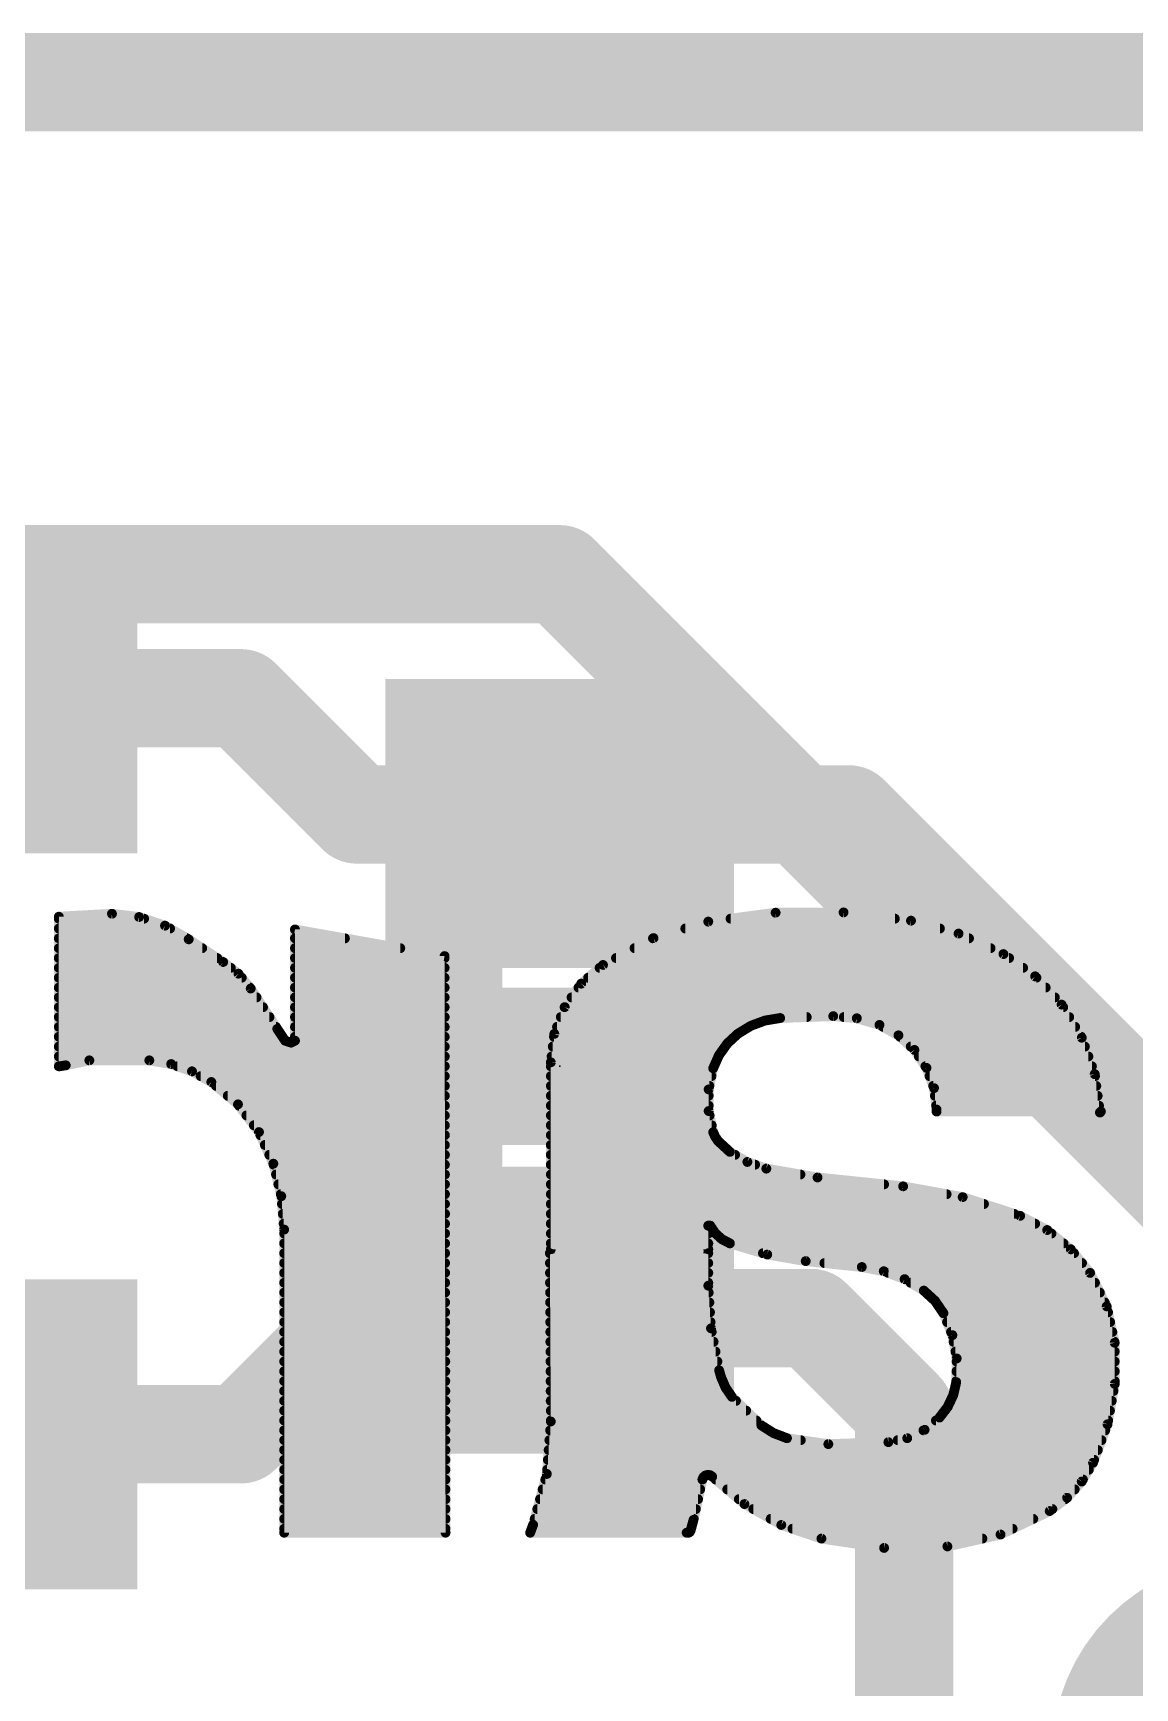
# Model space of a CAD drawing. Extents: x -10.2 to 20.4, y -5.1 to 20.4.
# Drawn here: x 10.071 to 12.915, y 16.175 to 20.447 of the extents above; entities that cross this region are included whole.
import ezdxf

# ---------------------------------------------------------------- set-up
doc = ezdxf.new("R2010")
doc.units = 0
for name, color, linetype in [('1', 12, 'CONTINUOUS'), ('16', 132, 'CONTINUOUS'), ('18', 110, 'CONTINUOUS'), ('20', 53, 'CONTINUOUS'), ('21', 41, 'CONTINUOUS'), ('22', 40, 'CONTINUOUS'), ('23', 53, 'CONTINUOUS'), ('51', 53, 'CONTINUOUS')]:
    doc.layers.add(name, color=color, linetype=linetype)

# ---------------------------------------------------------------- blocks, each defined once
blk = doc.blocks.new('RECT')
blk.add_solid([(-0.5, -0.5), (0.5, -0.5), (-0.5, 0.5), (0.5, 0.5)])
blk = doc.blocks.new('ROUNDV')
at = {"const_width": 0.5}
blk.add_lwpolyline([(0, -0.25, 1), (0, 0.25, 1), (0, -0.25)], format="xyb", dxfattribs=at)

msp = doc.modelspace()

# ---------------------------------------------------------------- linework, layer by layer
at = {"layer": '1', "const_width": 0.254}
for points in [[(0, 20.32), (20.32, 20.32)], [(10.607, 18.73), (9.89, 18.73)], [(10.907, 18.43), (10.607, 18.73)], [(11.43, 18.43), (10.907, 18.43)], [(12.177, 18.43), (11.43, 18.43)], [(13.208, 17.399), (12.177, 18.43)], [(10.607, 16.83), (10.907, 17.13)], [(10.907, 17.13), (11.43, 17.13)], [(11.43, 17.13), (12.08, 17.13)], [(12.08, 17.13), (12.319, 16.891)], [(12.319, 16.891), (12.319, 13.462)], [(9.89, 16.83), (10.607, 16.83)]]:
    msp.add_lwpolyline(points, dxfattribs=at)
at = {"layer": '1', "const_width": 0.127}
for points in [[(10.6519, 18.7749, 1), (10.5621, 18.6851)], [(10.607, 18.6665, 1), (10.607, 18.7935)], [(10.907, 18.4935, 1), (10.907, 18.3665)], [(11.43, 18.4935, 1), (11.43, 18.3665)], [(11.43, 18.3665, 1), (11.43, 18.4935)], [(12.2219, 18.4749, 1), (12.1321, 18.3851)], [(12.177, 18.3665, 1), (12.177, 18.4935)], [(10.8621, 18.3851, 1), (10.9519, 18.4749)], [(10.907, 17.1935, 1), (10.907, 17.0665)], [(10.9519, 17.0851, 1), (10.8621, 17.1749)], [(11.43, 17.1935, 1), (11.43, 17.0665)], [(11.43, 17.0665, 1), (11.43, 17.1935)], [(12.1249, 17.1749, 1), (12.0351, 17.0851)], [(12.08, 17.0665, 1), (12.08, 17.1935)], [(12.3825, 16.891, 1), (12.2555, 16.891)], [(12.2741, 16.8461, 1), (12.3639, 16.9359)], [(10.5621, 16.8749, 1), (10.6519, 16.7851)], [(10.607, 16.7665, 1), (10.607, 16.8935)]]:
    msp.add_lwpolyline(points, format="xyb", dxfattribs=at)
at = {"layer": '16', "const_width": 0.254}
for points in [[(0, 20.32), (20.32, 20.32)], [(11.43, 19.05), (5.08, 19.05)], [(14.097, 16.383), (11.43, 19.05)]]:
    msp.add_lwpolyline(points, dxfattribs=at)
at = {"layer": '16', "const_width": 0.127}
for points in [[(11.4749, 19.0949, 1), (11.3851, 19.0051)], [(11.43, 18.9865, 1), (11.43, 19.1135)]]:
    msp.add_lwpolyline(points, format="xyb", dxfattribs=at)
at = {"layer": '20', "const_width": 0.254}
msp.add_lwpolyline([(0, 20.32), (20.32, 20.32)], dxfattribs=at)
at = {"layer": '22', "const_width": 0.0254}
for points in [[(10.2743, 18.1737), (10.1371, 18.1661)], [(10.1371, 18.1661), (10.1371, 17.78)], [(10.1371, 18.161), (10.3572, 18.161)], [(10.3444, 18.1653), (10.2743, 18.1737)], [(10.4113, 18.143), (10.3444, 18.1653)], [(10.4724, 18.1077), (10.4113, 18.143)], [(11.6721, 18.1109), (11.8135, 18.1534)], [(11.8135, 18.1534), (11.9874, 18.1764)], [(11.871, 18.161), (12.2952, 18.161)], [(11.9874, 18.1764), (12.1627, 18.1772)], [(12.1627, 18.1772), (12.3368, 18.1559)], [(12.3368, 18.1559), (12.4597, 18.1225)], [(10.1371, 18.1356), (10.4241, 18.1356)], [(10.1371, 18.1102), (10.4681, 18.1102)], [(10.5613, 18.0492), (10.4724, 18.1077)], [(11.1328, 18.0645), (10.7467, 18.1331)], [(10.7467, 18.1331), (10.7467, 17.846)], [(10.7467, 18.1102), (10.8756, 18.1102)], [(11.5418, 18.0416), (11.6721, 18.1109)], [(11.6708, 18.1102), (12.4866, 18.1102)], [(11.7543, 18.1356), (12.4114, 18.1356)], [(12.4597, 18.1225), (12.5755, 18.0696)], [(10.1371, 18.0848), (10.5072, 18.0848)], [(10.1371, 18.0594), (10.5458, 18.0594)], [(10.7467, 18.0848), (11.0185, 18.0848)], [(10.7467, 18.0594), (11.1328, 18.0594)], [(11.1354, 16.576), (11.1328, 18.0645)], [(11.5753, 18.0594), (12.59, 18.0594)], [(11.623, 18.0848), (12.5422, 18.0848)], [(12.5755, 18.0696), (12.6573, 18.0121)], [(10.1371, 18.034), (10.5812, 18.034)], [(10.6008, 18.019), (10.5613, 18.0492)], [(10.6324, 17.9807), (10.6008, 18.019)], [(10.7467, 18.034), (11.1329, 18.034)], [(11.4856, 17.9933), (11.5418, 18.0416)], [(11.533, 18.034), (12.6262, 18.034)], [(10.1371, 18.0086), (10.6093, 18.0086)], [(10.1371, 17.9832), (10.6303, 17.9832)], [(10.701, 17.8765), (10.6324, 17.9807)], [(10.7467, 18.0086), (11.1329, 18.0086)], [(10.7467, 17.9832), (11.1329, 17.9832)], [(11.4429, 17.9328), (11.4856, 17.9933)], [(11.4785, 17.9832), (12.6844, 17.9832)], [(11.5034, 18.0086), (12.6606, 18.0086)], [(12.6573, 18.0121), (12.7256, 17.9392)], [(10.1371, 17.9578), (10.6475, 17.9578)], [(10.1371, 17.9324), (10.6642, 17.9324)], [(10.7467, 17.9578), (11.133, 17.9578)], [(10.7467, 17.9324), (11.133, 17.9324)], [(11.4162, 17.8637), (11.4429, 17.9328)], [(11.4427, 17.9324), (12.7297, 17.9324)], [(11.4606, 17.9578), (12.7081, 17.9578)], [(12.7256, 17.9392), (12.7776, 17.8538)], [(10.1371, 17.907), (10.6809, 17.907)], [(10.7467, 17.907), (11.1331, 17.907)], [(11.4329, 17.907), (12.0676, 17.907)], [(11.9602, 17.8981), (11.9233, 17.8844)], [(11.999, 17.9045), (11.9602, 17.8981)], [(12.1361, 17.9095), (11.999, 17.9045)], [(12.1969, 17.904), (12.1361, 17.9095)], [(12.1635, 17.907), (12.7452, 17.907)], [(12.2555, 17.8867), (12.1969, 17.904)], [(12.3044, 17.8598), (12.2555, 17.8867)], [(10.1371, 17.8816), (10.6976, 17.8816)], [(10.1371, 17.8562), (10.7145, 17.8562)], [(10.7213, 17.846), (10.701, 17.8765)], [(10.7366, 17.841), (10.7213, 17.846)], [(10.7467, 17.846), (10.7366, 17.841)], [(10.7467, 17.8816), (11.1331, 17.8816)], [(10.7467, 17.8562), (11.1332, 17.8562)], [(11.4071, 17.7902), (11.4162, 17.8637)], [(11.4153, 17.8562), (11.8815, 17.8562)], [(11.4231, 17.8816), (11.9188, 17.8816)], [(11.8897, 17.8638), (11.8626, 17.8387)], [(11.9233, 17.8844), (11.8897, 17.8638)], [(12.2648, 17.8816), (12.7606, 17.8816)], [(12.3456, 17.8222), (12.3044, 17.8598)], [(12.3084, 17.8562), (12.7761, 17.8562)], [(12.7776, 17.8538), (12.811, 17.7596)], [(10.1371, 17.8308), (11.1332, 17.8308)], [(10.1371, 17.8054), (11.1333, 17.8054)], [(11.409, 17.8054), (11.8397, 17.8054)], [(11.4121, 17.8308), (11.857, 17.8308)], [(11.8412, 17.8087), (11.8262, 17.7749)], [(11.8626, 17.8387), (11.8412, 17.8087)], [(12.3362, 17.8308), (12.7857, 17.8308)], [(12.3768, 17.7759), (12.3456, 17.8222)], [(12.3569, 17.8054), (12.7947, 17.8054)], [(10.1371, 17.78), (10.1397, 17.78)], [(10.1371, 17.78), (10.1397, 17.78)], [(10.1397, 17.78), (10.1549, 17.7825)], [(10.1549, 17.7825), (10.2159, 17.7952)], [(10.2159, 17.7952), (10.3708, 17.7952)], [(10.3708, 17.7952), (10.427, 17.7857)], [(10.427, 17.7857), (10.4809, 17.7669)], [(10.4433, 17.78), (11.1333, 17.78)], [(10.4809, 17.7669), (10.5308, 17.7394)], [(11.4071, 17.3076), (11.4071, 17.7902)], [(11.4071, 17.78), (11.8285, 17.78)], [(11.8262, 17.7749), (11.8145, 17.7203)], [(12.374, 17.78), (12.8038, 17.78)], [(12.3962, 17.7236), (12.3768, 17.7759)], [(12.811, 17.7596), (12.8245, 17.6606)], [(10.5032, 17.7546), (11.1333, 17.7546)], [(10.5308, 17.7394), (10.5995, 17.6817)], [(10.5429, 17.7292), (11.1334, 17.7292)], [(11.4071, 17.7546), (11.8219, 17.7546)], [(11.4071, 17.7292), (11.8164, 17.7292)], [(11.8145, 17.7203), (11.8145, 17.6644)], [(12.3847, 17.7546), (12.8117, 17.7546)], [(12.3941, 17.7292), (12.8151, 17.7292)], [(12.4028, 17.6682), (12.3962, 17.7236)], [(10.5732, 17.7038), (11.1334, 17.7038)], [(10.5995, 17.6817), (10.6538, 17.6102)], [(10.602, 17.6784), (11.1335, 17.6784)], [(11.4071, 17.7038), (11.8145, 17.7038)], [(11.4071, 17.6784), (11.8145, 17.6784)], [(12.3986, 17.7038), (12.8186, 17.7038)], [(12.4016, 17.6784), (12.8221, 17.6784)], [(10.6213, 17.653), (11.1335, 17.653)], [(11.4071, 17.653), (11.817, 17.653)], [(11.8145, 17.6644), (11.8262, 17.6098)], [(12.4028, 17.6632), (12.4028, 17.6682)], [(12.827, 17.6632), (12.4028, 17.6632)], [(12.8245, 17.6606), (12.827, 17.6632)], [(10.6405, 17.6276), (11.1336, 17.6276)], [(10.6538, 17.6102), (10.6909, 17.5285)], [(10.6574, 17.6022), (11.1336, 17.6022)], [(11.4071, 17.6276), (11.8224, 17.6276)], [(11.4071, 17.6022), (11.8295, 17.6022)], [(11.8262, 17.6098), (11.8315, 17.5978)], [(11.8315, 17.5978), (11.8389, 17.587)], [(11.8389, 17.587), (11.8694, 17.559)], [(10.6689, 17.5768), (11.1337, 17.5768)], [(10.6805, 17.5514), (11.1337, 17.5514)], [(11.4071, 17.5768), (11.85, 17.5768)], [(11.4071, 17.5514), (11.8826, 17.5514)], [(11.8694, 17.559), (11.9144, 17.533)], [(10.6909, 17.5285), (10.7114, 17.4445)], [(10.6915, 17.526), (11.1337, 17.526)], [(11.4071, 17.526), (11.9344, 17.526)], [(11.9144, 17.533), (11.9634, 17.5158)], [(11.9634, 17.5158), (12.0955, 17.493)], [(10.6977, 17.5006), (11.1338, 17.5006)], [(10.7039, 17.4752), (11.1338, 17.4752)], [(11.4071, 17.5006), (12.0515, 17.5006)], [(11.4071, 17.4752), (12.2673, 17.4752)], [(12.0955, 17.493), (12.3165, 17.4701)], [(12.3165, 17.4701), (12.4702, 17.4423)], [(10.7101, 17.4498), (11.1339, 17.4498)], [(10.7114, 17.4445), (10.7188, 17.3584)], [(10.7131, 17.4244), (11.1339, 17.4244)], [(11.4071, 17.4498), (12.4287, 17.4498)], [(11.4071, 17.4244), (12.5251, 17.4244)], [(12.4702, 17.4423), (12.6187, 17.3939)], [(10.7153, 17.399), (11.134, 17.399)], [(10.7175, 17.3736), (11.134, 17.3736)], [(11.4071, 17.399), (12.6031, 17.399)], [(11.4071, 17.3736), (12.6573, 17.3736)], [(12.6187, 17.3939), (12.6884, 17.3573)], [(10.7188, 17.3584), (10.7188, 16.576)], [(10.7188, 17.3482), (11.1341, 17.3482)], [(11.4071, 17.3482), (11.8135, 17.3482)], [(11.8186, 17.3685), (11.8135, 17.3685)], [(11.8135, 17.3685), (11.8135, 17.3076)], [(11.8314, 17.3491), (11.8186, 17.3685)], [(11.8487, 17.3335), (11.8314, 17.3491)], [(11.8324, 17.3482), (12.6995, 17.3482)], [(11.8694, 17.3228), (11.8487, 17.3335)], [(12.6884, 17.3573), (12.7493, 17.3075)], [(10.7188, 17.3228), (11.1341, 17.3228)], [(10.7188, 17.2974), (11.1341, 17.2974)], [(11.4071, 16.8631), (11.4046, 17.2974)], [(11.4046, 17.2974), (11.8135, 17.2974)], [(11.4071, 17.3228), (11.8135, 17.3228)], [(11.8135, 17.3076), (11.4071, 17.3076)], [(11.8135, 17.2974), (11.8135, 17.2136)], [(11.9658, 17.294), (11.8694, 17.3228)], [(11.8694, 17.3228), (12.7306, 17.3228)], [(11.9546, 17.2974), (12.7576, 17.2974)], [(12.065, 17.2771), (11.9658, 17.294)], [(12.7493, 17.3075), (12.7991, 17.2466)], [(10.7188, 17.272), (11.1342, 17.272)], [(10.7188, 17.2466), (11.1342, 17.2466)], [(11.4047, 17.272), (11.8135, 17.272)], [(11.4049, 17.2466), (11.8135, 17.2466)], [(12.2098, 17.2618), (12.065, 17.2771)], [(12.1133, 17.272), (12.7783, 17.272)], [(12.2664, 17.251), (12.2098, 17.2618)], [(12.3203, 17.2305), (12.2664, 17.251)], [(12.2779, 17.2466), (12.7991, 17.2466)], [(12.7991, 17.2466), (12.842, 17.1604)], [(10.7188, 17.2212), (11.1343, 17.2212)], [(11.405, 17.2212), (11.8135, 17.2212)], [(11.8135, 17.2136), (11.8205, 17.1035)], [(12.3698, 17.2009), (12.3203, 17.2305)], [(12.3358, 17.2212), (12.8117, 17.2212)], [(10.7188, 17.1958), (11.1343, 17.1958)], [(10.7188, 17.1704), (11.1344, 17.1704)], [(11.4052, 17.1958), (11.8146, 17.1958)], [(11.4053, 17.1704), (11.8163, 17.1704)], [(12.3986, 17.1746), (12.3698, 17.2009)], [(12.3754, 17.1958), (12.8244, 17.1958)], [(12.4206, 17.1425), (12.3986, 17.1746)], [(12.4015, 17.1704), (12.837, 17.1704)], [(12.842, 17.1604), (12.8626, 17.0663)], [(10.7188, 17.145), (11.1344, 17.145)], [(10.7188, 17.1196), (11.1345, 17.1196)], [(11.4055, 17.145), (11.8179, 17.145)], [(11.4056, 17.1196), (11.8195, 17.1196)], [(12.4189, 17.145), (12.8454, 17.145)], [(12.4436, 17.0859), (12.4206, 17.1425)], [(12.4299, 17.1196), (12.8509, 17.1196)], [(10.7188, 17.0942), (11.1345, 17.0942)], [(11.4058, 17.0942), (11.8223, 17.0942)], [(11.8205, 17.1035), (11.8415, 16.9951)], [(12.4402, 17.0942), (12.8565, 17.0942)], [(12.4547, 17.0258), (12.4436, 17.0859)], [(10.7188, 17.0688), (11.1345, 17.0688)], [(10.7188, 17.0434), (11.1346, 17.0434)], [(11.4059, 17.0688), (11.8272, 17.0688)], [(11.4061, 17.0434), (11.8322, 17.0434)], [(12.4468, 17.0688), (12.862, 17.0688)], [(12.4515, 17.0434), (12.8627, 17.0434)], [(12.8626, 17.0663), (12.8628, 16.9602)], [(10.7188, 17.018), (11.1346, 17.018)], [(10.7188, 16.9926), (11.1347, 16.9926)], [(11.4062, 17.018), (11.8371, 17.018)], [(11.4064, 16.9926), (11.8422, 16.9926)], [(11.8415, 16.9951), (11.8466, 16.9774)], [(12.4536, 16.9647), (12.4547, 17.0258)], [(12.4541, 16.9926), (12.8628, 16.9926)], [(12.4546, 17.018), (12.8627, 17.018)], [(10.7188, 16.9672), (11.1347, 16.9672)], [(11.4065, 16.9672), (11.851, 16.9672)], [(11.8466, 16.9774), (11.8581, 16.9506)], [(11.8581, 16.9506), (11.8745, 16.9266)], [(12.4459, 16.9313), (12.4536, 16.9647)], [(12.4536, 16.9672), (12.8628, 16.9672)], [(12.8628, 16.9602), (12.844, 16.8557)], [(10.7188, 16.9418), (11.1348, 16.9418)], [(10.7188, 16.9164), (11.1348, 16.9164)], [(11.4067, 16.9418), (11.8641, 16.9418)], [(11.4068, 16.9164), (11.885, 16.9164)], [(11.8745, 16.9266), (11.9507, 16.8529)], [(12.4313, 16.9004), (12.4459, 16.9313)], [(12.4388, 16.9164), (12.855, 16.9164)], [(12.4483, 16.9418), (12.8595, 16.9418)], [(10.7188, 16.891), (11.1349, 16.891)], [(10.7188, 16.8656), (11.1349, 16.8656)], [(11.3968, 16.7276), (11.4071, 16.8631)], [(11.4069, 16.891), (11.9113, 16.891)], [(11.4071, 16.8656), (11.9376, 16.8656)], [(12.372, 16.8416), (12.4104, 16.8732)], [(12.4012, 16.8656), (12.8458, 16.8656)], [(12.4104, 16.8732), (12.4313, 16.9004)], [(12.4241, 16.891), (12.8504, 16.891)], [(10.7188, 16.8402), (11.1349, 16.8402)], [(11.4054, 16.8402), (11.9708, 16.8402)], [(11.9507, 16.8529), (11.982, 16.8331)], [(11.982, 16.8331), (12.0167, 16.8199)], [(12.0167, 16.8199), (12.1234, 16.8046)], [(12.2784, 16.8097), (12.3271, 16.82)], [(12.3271, 16.82), (12.372, 16.8416)], [(12.3691, 16.8402), (12.8382, 16.8402)], [(12.844, 16.8557), (12.8067, 16.7564)], [(10.7188, 16.8148), (11.135, 16.8148)], [(10.7188, 16.7894), (11.135, 16.7894)], [(11.4015, 16.7894), (12.8191, 16.7894)], [(11.4034, 16.8148), (12.0523, 16.8148)], [(12.1234, 16.8046), (12.2784, 16.8097)], [(12.3025, 16.8148), (12.8286, 16.8148)], [(10.7188, 16.764), (11.1351, 16.764)], [(10.7188, 16.7386), (11.1351, 16.7386)], [(11.3976, 16.7386), (12.7959, 16.7386)], [(11.3995, 16.764), (12.8096, 16.764)], [(12.8067, 16.7564), (12.7775, 16.7081)], [(10.7188, 16.7132), (11.1352, 16.7132)], [(11.3614, 16.5964), (11.3968, 16.7276)], [(11.3929, 16.7132), (11.7983, 16.7132)], [(11.7983, 16.7132), (11.7754, 16.6091)], [(11.8009, 16.7191), (11.7983, 16.7132)], [(11.8057, 16.7234), (11.8009, 16.7191)], [(11.8119, 16.7253), (11.8057, 16.7234)], [(11.8183, 16.7244), (11.8119, 16.7253)], [(11.8237, 16.7208), (11.8183, 16.7244)], [(11.907, 16.65), (11.8237, 16.7208)], [(11.8326, 16.7132), (12.7806, 16.7132)], [(12.7775, 16.7081), (12.7398, 16.6661)], [(10.7188, 16.6878), (11.1352, 16.6878)], [(10.7188, 16.6624), (11.1353, 16.6624)], [(11.3792, 16.6624), (11.7871, 16.6624)], [(11.386, 16.6878), (11.7927, 16.6878)], [(11.8625, 16.6878), (12.7593, 16.6878)], [(11.8924, 16.6624), (12.7349, 16.6624)], [(12.0021, 16.596), (11.907, 16.65)], [(12.7398, 16.6661), (12.6949, 16.6319)], [(10.7188, 16.637), (11.1353, 16.637)], [(10.7188, 16.6116), (11.1353, 16.6116)], [(11.3655, 16.6116), (11.7759, 16.6116)], [(11.3723, 16.637), (11.7815, 16.637)], [(11.7754, 16.6091), (11.7678, 16.5811)], [(11.9299, 16.637), (12.7016, 16.637)], [(11.9746, 16.6116), (12.6524, 16.6116)], [(12.6949, 16.6319), (12.568, 16.5713)], [(10.7188, 16.5862), (11.1354, 16.5862)], [(10.7188, 16.576), (11.1354, 16.576)], [(11.3538, 16.576), (11.3614, 16.5964)], [(11.7577, 16.576), (11.3538, 16.576)], [(11.3576, 16.5862), (11.7692, 16.5862)], [(11.7619, 16.5756), (11.7577, 16.576)], [(11.7656, 16.5775), (11.7619, 16.5756)], [(11.7678, 16.5811), (11.7656, 16.5775)], [(12.1056, 16.5608), (12.0021, 16.596)], [(12.0309, 16.5862), (12.5991, 16.5862)], [(12.568, 16.5713), (12.4308, 16.5405)], [(12.2673, 16.5367), (12.1056, 16.5608)], [(12.1056, 16.5608), (12.5211, 16.5608)], [(12.4308, 16.5405), (12.2673, 16.5367)]]:
    msp.add_lwpolyline(points, dxfattribs=at)
at = {"layer": '22', "const_width": 0.0127}
for points in [[(10.1367, 18.1724, 1), (10.1375, 18.1598)], [(10.1371, 18.1674, 1), (10.1371, 18.1547)], [(10.1434, 18.1661, 1), (10.1308, 18.1661)], [(10.2751, 18.18, 1), (10.2735, 18.1674)], [(10.2747, 18.1674, 1), (10.2739, 18.18)], [(10.3464, 18.1713, 1), (10.3423, 18.1593)], [(10.3436, 18.159, 1), (10.3451, 18.1716)], [(10.3572, 18.1547, 1), (10.3572, 18.1674)], [(10.4145, 18.1485, 1), (10.4081, 18.1375)], [(10.4093, 18.137, 1), (10.4133, 18.149)], [(11.8127, 18.1597, 1), (11.8143, 18.1471)], [(11.8153, 18.1473, 1), (11.8117, 18.1595)], [(11.871, 18.1674, 1), (11.871, 18.1547)], [(11.9873, 18.1827, 1), (11.9874, 18.17)], [(11.9882, 18.1701, 1), (11.9865, 18.1827)], [(12.1635, 18.1835, 1), (12.162, 18.1709)], [(12.1628, 18.1709, 1), (12.1627, 18.1836)], [(12.2952, 18.1547, 1), (12.2952, 18.1674)], [(12.3385, 18.162, 1), (12.3351, 18.1498)], [(12.336, 18.1496, 1), (12.3376, 18.1622)], [(10.1371, 18.142, 1), (10.1371, 18.1292)], [(10.1371, 18.1166, 1), (10.1371, 18.1039)], [(10.4241, 18.1292, 1), (10.4241, 18.142)], [(10.4759, 18.113, 1), (10.4689, 18.1024)], [(10.4681, 18.1039, 1), (10.4681, 18.1166)], [(10.4692, 18.1022, 1), (10.4756, 18.1132)], [(10.7478, 18.1394, 1), (10.7456, 18.1268)], [(10.7467, 18.1166, 1), (10.7467, 18.1039)], [(10.753, 18.1331, 1), (10.7404, 18.1331)], [(10.8756, 18.1039, 1), (10.8756, 18.1166)], [(11.6708, 18.1166, 1), (11.6708, 18.1039)], [(11.6703, 18.117, 1), (11.674, 18.1048)], [(11.6751, 18.1053, 1), (11.6691, 18.1165)], [(11.7543, 18.142, 1), (11.7543, 18.1292)], [(12.4114, 18.1292, 1), (12.4114, 18.142)], [(12.4623, 18.1283, 1), (12.457, 18.1167)], [(12.458, 18.1164, 1), (12.4613, 18.1286)], [(12.4866, 18.1039, 1), (12.4866, 18.1166)], [(10.1371, 18.0912, 1), (10.1371, 18.0785)], [(10.1371, 18.0658, 1), (10.1371, 18.053)], [(10.5072, 18.0785, 1), (10.5072, 18.0912)], [(10.5458, 18.053, 1), (10.5458, 18.0658)], [(10.7467, 18.0912, 1), (10.7467, 18.0785)], [(10.7467, 18.0658, 1), (10.7467, 18.053)], [(11.0185, 18.0785, 1), (11.0185, 18.0912)], [(11.1391, 18.0645, 1), (11.1265, 18.0645)], [(11.1317, 18.0582, 1), (11.1339, 18.0708)], [(11.1328, 18.053, 1), (11.1328, 18.0658)], [(11.5753, 18.0658, 1), (11.5753, 18.053)], [(11.623, 18.0912, 1), (11.623, 18.0785)], [(12.5422, 18.0785, 1), (12.5422, 18.0912)], [(12.5792, 18.0748, 1), (12.5718, 18.0644)], [(12.5729, 18.0638, 1), (12.5781, 18.0754)], [(12.59, 18.053, 1), (12.59, 18.0658)], [(10.1371, 18.0404, 1), (10.1371, 18.0277)], [(10.5652, 18.0542, 1), (10.5574, 18.0442)], [(10.5578, 18.0439, 1), (10.5648, 18.0545)], [(10.5812, 18.0277, 1), (10.5812, 18.0404)], [(10.6056, 18.023, 1), (10.5959, 18.015)], [(10.5969, 18.014, 1), (10.6046, 18.024)], [(10.7467, 18.0404, 1), (10.7467, 18.0277)], [(11.1329, 18.0277, 1), (11.1329, 18.0404)], [(11.533, 18.0404, 1), (11.533, 18.0277)], [(11.5388, 18.0472, 1), (11.5448, 18.036)], [(11.5459, 18.0368, 1), (11.5377, 18.0464)], [(12.6262, 18.0277, 1), (12.6262, 18.0404)], [(10.1371, 18.015, 1), (10.1371, 18.0023)], [(10.1371, 17.9896, 1), (10.1371, 17.9768)], [(10.6093, 18.0023, 1), (10.6093, 18.015)], [(10.6377, 17.9842, 1), (10.6271, 17.9772)], [(10.6275, 17.9767, 1), (10.6373, 17.9847)], [(10.6303, 17.9768, 1), (10.6303, 17.9896)], [(10.7467, 18.015, 1), (10.7467, 18.0023)], [(10.7467, 17.9896, 1), (10.7467, 17.9768)], [(11.1329, 18.0023, 1), (11.1329, 18.015)], [(11.1329, 17.9768, 1), (11.1329, 17.9896)], [(11.4785, 17.9896, 1), (11.4785, 17.9768)], [(11.4815, 17.9981, 1), (11.4898, 17.9885)], [(11.4908, 17.9896, 1), (11.4804, 17.997)], [(11.5034, 18.015, 1), (11.5034, 18.0023)], [(12.6619, 18.0165, 1), (12.6526, 18.0078)], [(12.6536, 18.0069, 1), (12.6609, 18.0173)], [(12.6606, 18.0023, 1), (12.6606, 18.015)], [(12.6844, 17.9768, 1), (12.6844, 17.9896)], [(10.1371, 17.9642, 1), (10.1371, 17.9515)], [(10.1371, 17.9388, 1), (10.1371, 17.9261)], [(10.6475, 17.9515, 1), (10.6475, 17.9642)], [(10.6642, 17.9261, 1), (10.6642, 17.9388)], [(10.7467, 17.9642, 1), (10.7467, 17.9515)], [(10.7467, 17.9388, 1), (10.7467, 17.9261)], [(11.133, 17.9515, 1), (11.133, 17.9642)], [(11.133, 17.9261, 1), (11.133, 17.9388)], [(11.4427, 17.9388, 1), (11.4427, 17.9261)], [(11.4377, 17.9365, 1), (11.4481, 17.9291)], [(11.4488, 17.9305, 1), (11.437, 17.9351)], [(11.4606, 17.9642, 1), (11.4606, 17.9515)], [(12.7081, 17.9515, 1), (12.7081, 17.9642)], [(12.731, 17.9425, 1), (12.7202, 17.9359)], [(12.721, 17.9348, 1), (12.7302, 17.9435)], [(12.7297, 17.9261, 1), (12.7297, 17.9388)], [(10.1371, 17.9134, 1), (10.1371, 17.9006)], [(10.6809, 17.9006, 1), (10.6809, 17.9134)], [(10.7467, 17.9134, 1), (10.7467, 17.9006)], [(11.1331, 17.9006, 1), (11.1331, 17.9134)], [(11.4329, 17.9134, 1), (11.4329, 17.9006)], [(11.9591, 17.9044, 1), (11.9612, 17.8918)], [(11.9624, 17.8921, 1), (11.9579, 17.904)], [(11.9988, 17.9108, 1), (11.9992, 17.8982)], [(12, 17.8982, 1), (11.998, 17.9108)], [(12.0676, 17.9006, 1), (12.0676, 17.9134)], [(12.1367, 17.9158, 1), (12.1355, 17.9032)], [(12.1363, 17.9032, 1), (12.1359, 17.9158)], [(12.1635, 17.9134, 1), (12.1635, 17.9006)], [(12.1987, 17.91, 1), (12.1951, 17.8979)], [(12.1963, 17.8976, 1), (12.1975, 17.9103)], [(12.2586, 17.8923, 1), (12.2524, 17.8811)], [(12.2537, 17.8806, 1), (12.2573, 17.8928)], [(12.7452, 17.9006, 1), (12.7452, 17.9134)], [(10.1371, 17.8626, 1), (10.1371, 17.8498)], [(10.1371, 17.888, 1), (10.1371, 17.8753)], [(10.7063, 17.88, 1), (10.6957, 17.873)], [(10.6957, 17.873, 1), (10.7063, 17.88)], [(10.6976, 17.8753, 1), (10.6976, 17.888)], [(10.7145, 17.8498, 1), (10.7145, 17.8626)], [(10.7233, 17.852, 1), (10.7193, 17.84)], [(10.716, 17.8425, 1), (10.7266, 17.8495)], [(10.7467, 17.888, 1), (10.7467, 17.8753)], [(10.7467, 17.8626, 1), (10.7467, 17.8498)], [(10.7495, 17.8403, 1), (10.7439, 17.8517)], [(11.1331, 17.8753, 1), (11.1331, 17.888)], [(11.1332, 17.8498, 1), (11.1332, 17.8626)], [(11.4153, 17.8626, 1), (11.4153, 17.8498)], [(11.4103, 17.866, 1), (11.4221, 17.8614)], [(11.4225, 17.8629, 1), (11.4099, 17.8645)], [(11.4231, 17.888, 1), (11.4231, 17.8753)], [(11.8815, 17.8498, 1), (11.8815, 17.8626)], [(11.8864, 17.8692, 1), (11.893, 17.8584)], [(11.894, 17.8591, 1), (11.8854, 17.8685)], [(11.9211, 17.8903, 1), (11.9255, 17.8784)], [(11.9188, 17.8753, 1), (11.9188, 17.888)], [(11.9266, 17.8789, 1), (11.92, 17.8898)], [(12.2648, 17.888, 1), (12.2648, 17.8753)], [(12.3087, 17.8645, 1), (12.3001, 17.8551)], [(12.3013, 17.8543, 1), (12.3075, 17.8654)], [(12.3084, 17.8626, 1), (12.3084, 17.8498)], [(12.7606, 17.8753, 1), (12.7606, 17.888)], [(12.7835, 17.8559, 1), (12.7716, 17.8517)], [(12.7721, 17.8505, 1), (12.783, 17.8571)], [(12.7761, 17.8498, 1), (12.7761, 17.8626)], [(10.1371, 17.8372, 1), (10.1371, 17.8244)], [(10.1371, 17.8118, 1), (10.1371, 17.7991)], [(10.7338, 17.8467, 1), (10.7394, 17.8353)], [(10.7346, 17.835, 1), (10.7386, 17.847)], [(10.7404, 17.846, 1), (10.753, 17.846)], [(11.1332, 17.8244, 1), (11.1332, 17.8372)], [(11.1333, 17.7991, 1), (11.1333, 17.8118)], [(11.409, 17.8118, 1), (11.409, 17.7991)], [(11.4121, 17.8372, 1), (11.4121, 17.8244)], [(11.836, 17.8123, 1), (11.8463, 17.805)], [(11.847, 17.8061, 1), (11.8354, 17.8112)], [(11.8397, 17.7991, 1), (11.8397, 17.8118)], [(11.8583, 17.8434, 1), (11.8669, 17.834)], [(11.857, 17.8244, 1), (11.857, 17.8372)], [(11.8678, 17.835, 1), (11.8575, 17.8424)], [(12.3362, 17.8372, 1), (12.3362, 17.8244)], [(12.3509, 17.8257, 1), (12.3403, 17.8186)], [(12.3413, 17.8175, 1), (12.3499, 17.8269)], [(12.3569, 17.8118, 1), (12.3569, 17.7991)], [(12.7857, 17.8244, 1), (12.7857, 17.8372)], [(12.7947, 17.7991, 1), (12.7947, 17.8118)], [(10.1371, 17.7864, 1), (10.1371, 17.7736)], [(10.1371, 17.7864, 1), (10.1371, 17.7736)], [(10.1308, 17.78, 1), (10.1434, 17.78)], [(10.1387, 17.7863, 1), (10.1407, 17.7737)], [(10.1397, 17.7736, 1), (10.1397, 17.7864)], [(10.1397, 17.7736, 1), (10.1397, 17.7864)], [(10.1536, 17.7887, 1), (10.1562, 17.7763)], [(10.1559, 17.7762, 1), (10.1539, 17.7888)], [(10.2159, 17.8016, 1), (10.2159, 17.7889)], [(10.2172, 17.789, 1), (10.2146, 17.8014)], [(10.3719, 17.8015, 1), (10.3697, 17.7889)], [(10.3708, 17.7889, 1), (10.3708, 17.8016)], [(10.4291, 17.7917, 1), (10.4249, 17.7797)], [(10.426, 17.7794, 1), (10.4281, 17.7919)], [(10.4433, 17.7864, 1), (10.4433, 17.7736)], [(10.4839, 17.7725, 1), (10.4778, 17.7614)], [(10.4788, 17.7609, 1), (10.483, 17.7729)], [(11.1333, 17.7736, 1), (11.1333, 17.7864)], [(11.4071, 17.7864, 1), (11.4071, 17.7736)], [(11.4008, 17.791, 1), (11.4134, 17.7894)], [(11.4134, 17.7902, 1), (11.4008, 17.7902)], [(11.8204, 17.7775, 1), (11.832, 17.7723)], [(11.8324, 17.7736, 1), (11.82, 17.7762)], [(11.8285, 17.7736, 1), (11.8285, 17.7864)], [(12.374, 17.7864, 1), (12.374, 17.7736)], [(12.3827, 17.7781, 1), (12.3708, 17.7737)], [(12.3715, 17.7724, 1), (12.3821, 17.7795)], [(12.8038, 17.7736, 1), (12.8038, 17.7864)], [(12.8173, 17.7605, 1), (12.8047, 17.7588)], [(10.5032, 17.761, 1), (10.5032, 17.7482)], [(10.5349, 17.7443, 1), (10.5267, 17.7345)], [(10.5277, 17.7338, 1), (10.5339, 17.745)], [(10.5429, 17.7356, 1), (10.5429, 17.7229)], [(11.1333, 17.7482, 1), (11.1333, 17.761)], [(11.1334, 17.7229, 1), (11.1334, 17.7356)], [(11.4071, 17.761, 1), (11.4071, 17.7482)], [(11.4071, 17.7356, 1), (11.4071, 17.7229)], [(11.8209, 17.7203, 1), (11.8082, 17.7203)], [(11.8083, 17.7216, 1), (11.8207, 17.719)], [(11.8164, 17.7229, 1), (11.8164, 17.7356)], [(11.8219, 17.7482, 1), (11.8219, 17.761)], [(12.3847, 17.761, 1), (12.3847, 17.7482)], [(12.3941, 17.7356, 1), (12.3941, 17.7229)], [(12.4025, 17.7244, 1), (12.3899, 17.7229)], [(12.3903, 17.7214, 1), (12.4022, 17.7258)], [(12.805, 17.7575, 1), (12.817, 17.7618)], [(12.8117, 17.7482, 1), (12.8117, 17.761)], [(12.8151, 17.7229, 1), (12.8151, 17.7356)], [(10.5732, 17.7102, 1), (10.5732, 17.6974)], [(10.6046, 17.6855, 1), (10.5944, 17.6778)], [(10.5954, 17.6768, 1), (10.6036, 17.6865)], [(10.602, 17.6848, 1), (10.602, 17.672)], [(11.1334, 17.6974, 1), (11.1334, 17.7102)], [(11.1335, 17.672, 1), (11.1335, 17.6848)], [(11.4071, 17.7102, 1), (11.4071, 17.6974)], [(11.4071, 17.6848, 1), (11.4071, 17.672)], [(11.8145, 17.6974, 1), (11.8145, 17.7102)], [(11.8145, 17.672, 1), (11.8145, 17.6848)], [(12.3986, 17.7102, 1), (12.3986, 17.6974)], [(12.4016, 17.6848, 1), (12.4016, 17.672)], [(12.8186, 17.6974, 1), (12.8186, 17.7102)], [(12.8221, 17.672, 1), (12.8221, 17.6848)], [(10.6213, 17.6594, 1), (10.6213, 17.6467)], [(11.1335, 17.6467, 1), (11.1335, 17.6594)], [(11.4071, 17.6594, 1), (11.4071, 17.6467)], [(11.8207, 17.6657, 1), (11.8083, 17.6631)], [(11.8082, 17.6644, 1), (11.8209, 17.6644)], [(11.817, 17.6467, 1), (11.817, 17.6594)], [(12.4028, 17.6696, 1), (12.4028, 17.6568)], [(12.3965, 17.6675, 1), (12.4091, 17.6689)], [(12.4092, 17.6682, 1), (12.3965, 17.6682)], [(12.3965, 17.6632, 1), (12.4092, 17.6632)], [(12.8199, 17.665, 1), (12.8291, 17.6562)], [(12.8182, 17.6597, 1), (12.8308, 17.6615)], [(12.8316, 17.6588, 1), (12.8224, 17.6676)], [(12.827, 17.6568, 1), (12.827, 17.6696)], [(10.6405, 17.634, 1), (10.6405, 17.6212)], [(10.6595, 17.6128, 1), (10.648, 17.6076)], [(10.6487, 17.6063, 1), (10.6588, 17.614)], [(10.6574, 17.6086, 1), (10.6574, 17.5958)], [(11.1336, 17.6212, 1), (11.1336, 17.634)], [(11.1336, 17.5958, 1), (11.1336, 17.6086)], [(11.4071, 17.634, 1), (11.4071, 17.6212)], [(11.4071, 17.6086, 1), (11.4071, 17.5958)], [(11.832, 17.6123, 1), (11.8204, 17.6073)], [(11.82, 17.6085, 1), (11.8324, 17.6111)], [(11.8224, 17.6212, 1), (11.8224, 17.634)], [(11.8367, 17.6014, 1), (11.8262, 17.5942)], [(11.8256, 17.5952, 1), (11.8373, 17.6003)], [(11.8295, 17.5958, 1), (11.8295, 17.6086)], [(11.8432, 17.5917, 1), (11.8346, 17.5823)], [(10.6689, 17.5832, 1), (10.6689, 17.5705)], [(10.6805, 17.5578, 1), (10.6805, 17.545)], [(11.1337, 17.5705, 1), (11.1337, 17.5832)], [(11.1337, 17.545, 1), (11.1337, 17.5578)], [(11.4071, 17.5832, 1), (11.4071, 17.5705)], [(11.4071, 17.5578, 1), (11.4071, 17.545)], [(11.8337, 17.5834, 1), (11.8441, 17.5906)], [(11.85, 17.5705, 1), (11.85, 17.5832)], [(11.8726, 17.5645, 1), (11.8662, 17.5535)], [(11.8651, 17.5543, 1), (11.8737, 17.5637)], [(11.8826, 17.545, 1), (11.8826, 17.5578)], [(10.6971, 17.53, 1), (10.6847, 17.527)], [(10.6915, 17.5324, 1), (10.6915, 17.5196)], [(10.6851, 17.5259, 1), (10.6967, 17.5311)], [(11.1337, 17.5196, 1), (11.1337, 17.5324)], [(11.4071, 17.5324, 1), (11.4071, 17.5196)], [(11.9165, 17.539, 1), (11.9123, 17.5271)], [(11.9112, 17.5275, 1), (11.9176, 17.5386)], [(11.9344, 17.5196, 1), (11.9344, 17.5324)], [(11.9645, 17.5221, 1), (11.9623, 17.5095)], [(11.9613, 17.5098, 1), (11.9655, 17.5218)], [(10.6977, 17.507, 1), (10.6977, 17.4943)], [(10.7039, 17.4816, 1), (10.7039, 17.4688)], [(11.1338, 17.4943, 1), (11.1338, 17.507)], [(11.1338, 17.4688, 1), (11.1338, 17.4816)], [(11.4071, 17.507, 1), (11.4071, 17.4943)], [(11.4071, 17.4816, 1), (11.4071, 17.4688)], [(12.0515, 17.4943, 1), (12.0515, 17.507)], [(12.0962, 17.4993, 1), (12.0948, 17.4867)], [(12.0944, 17.4867, 1), (12.0966, 17.4993)], [(12.2673, 17.4688, 1), (12.2673, 17.4816)], [(12.3176, 17.4763, 1), (12.3154, 17.4639)], [(12.3158, 17.4638, 1), (12.3172, 17.4764)], [(10.7101, 17.4562, 1), (10.7101, 17.4434)], [(10.7177, 17.4451, 1), (10.705, 17.444)], [(10.7052, 17.443, 1), (10.7175, 17.446)], [(10.7131, 17.4308, 1), (10.7131, 17.4181)], [(11.1339, 17.4434, 1), (11.1339, 17.4562)], [(11.1339, 17.4181, 1), (11.1339, 17.4308)], [(11.4071, 17.4562, 1), (11.4071, 17.4434)], [(11.4071, 17.4308, 1), (11.4071, 17.4181)], [(12.4287, 17.4434, 1), (12.4287, 17.4562)], [(12.4722, 17.4483, 1), (12.4682, 17.4363)], [(12.4691, 17.4361, 1), (12.4713, 17.4486)], [(12.5251, 17.4181, 1), (12.5251, 17.4308)], [(10.7153, 17.4054, 1), (10.7153, 17.3926)], [(10.7175, 17.38, 1), (10.7175, 17.3672)], [(11.134, 17.3926, 1), (11.134, 17.4054)], [(11.134, 17.3672, 1), (11.134, 17.38)], [(11.4071, 17.4054, 1), (11.4071, 17.3926)], [(11.4071, 17.38, 1), (11.4071, 17.3672)], [(12.6031, 17.3926, 1), (12.6031, 17.4054)], [(12.6217, 17.3995, 1), (12.6157, 17.3883)], [(12.6167, 17.3879, 1), (12.6207, 17.3999)], [(12.6573, 17.3672, 1), (12.6573, 17.38)], [(10.7188, 17.3546, 1), (10.7188, 17.3419)], [(10.7251, 17.3584, 1), (10.7125, 17.3584)], [(10.7125, 17.3579, 1), (10.7251, 17.3589)], [(11.1341, 17.3419, 1), (11.1341, 17.3546)], [(11.4071, 17.3546, 1), (11.4071, 17.3419)], [(11.8135, 17.3749, 1), (11.8135, 17.3621)], [(11.8199, 17.3685, 1), (11.8072, 17.3685)], [(11.8239, 17.372, 1), (11.8133, 17.365)], [(11.8135, 17.3419, 1), (11.8135, 17.3546)], [(11.8186, 17.3621, 1), (11.8186, 17.3749)], [(11.8357, 17.3538, 1), (11.8272, 17.3443)], [(11.8324, 17.3546, 1), (11.8324, 17.3419)], [(11.8261, 17.3456, 1), (11.8367, 17.3526)], [(11.8516, 17.3391, 1), (11.8458, 17.3279)], [(11.8445, 17.3288, 1), (11.853, 17.3382)], [(12.6924, 17.3622, 1), (12.6843, 17.3524)], [(12.6854, 17.3517, 1), (12.6913, 17.3629)], [(12.6995, 17.3419, 1), (12.6995, 17.3546)], [(10.7188, 17.3292, 1), (10.7188, 17.3164)], [(10.7188, 17.3038, 1), (10.7188, 17.291)], [(11.1341, 17.3164, 1), (11.1341, 17.3292)], [(11.1341, 17.291, 1), (11.1341, 17.3038)], [(11.4046, 17.3038, 1), (11.4046, 17.291)], [(11.4109, 17.2974, 1), (11.3983, 17.2974)], [(11.4071, 17.3292, 1), (11.4071, 17.3164)], [(11.4071, 17.314, 1), (11.4071, 17.3012)], [(11.4008, 17.3076, 1), (11.4134, 17.3076)], [(11.8072, 17.3076, 1), (11.8199, 17.3076)], [(11.8199, 17.2974, 1), (11.8072, 17.2974)], [(11.8135, 17.3164, 1), (11.8135, 17.3292)], [(11.8135, 17.3012, 1), (11.8135, 17.314)], [(11.8135, 17.291, 1), (11.8135, 17.3038)], [(11.8694, 17.3292, 1), (11.8694, 17.3164)], [(11.8712, 17.3289, 1), (11.8676, 17.3167)], [(11.8665, 17.3172, 1), (11.8723, 17.3284)], [(11.9546, 17.3038, 1), (11.9546, 17.291)], [(11.9669, 17.3003, 1), (11.9648, 17.2878)], [(11.964, 17.288, 1), (11.9676, 17.3001)], [(12.7306, 17.3164, 1), (12.7306, 17.3292)], [(12.7542, 17.3116, 1), (12.7444, 17.3035)], [(12.7453, 17.3026, 1), (12.7533, 17.3125)], [(12.7576, 17.291, 1), (12.7576, 17.3038)], [(10.7188, 17.2784, 1), (10.7188, 17.2657)], [(10.7188, 17.253, 1), (10.7188, 17.2402)], [(11.1342, 17.2657, 1), (11.1342, 17.2784)], [(11.1342, 17.2402, 1), (11.1342, 17.253)], [(11.4047, 17.2784, 1), (11.4047, 17.2657)], [(11.4049, 17.253, 1), (11.4049, 17.2402)], [(11.8135, 17.2657, 1), (11.8135, 17.2784)], [(11.8135, 17.2402, 1), (11.8135, 17.253)], [(12.0657, 17.2834, 1), (12.0643, 17.2708)], [(12.0639, 17.2708, 1), (12.0661, 17.2834)], [(12.1133, 17.2784, 1), (12.1133, 17.2657)], [(12.211, 17.268, 1), (12.2086, 17.2556)], [(12.2091, 17.2555, 1), (12.2105, 17.2681)], [(12.2687, 17.2569, 1), (12.2642, 17.245)], [(12.2652, 17.2447, 1), (12.2676, 17.2572)], [(12.2779, 17.253, 1), (12.2779, 17.2402)], [(12.7783, 17.2657, 1), (12.7783, 17.2784)], [(12.8048, 17.2494, 1), (12.7934, 17.2438)], [(12.7991, 17.2402, 1), (12.7991, 17.253)], [(10.7188, 17.2276, 1), (10.7188, 17.2148)], [(11.1343, 17.2148, 1), (11.1343, 17.2276)], [(11.405, 17.2276, 1), (11.405, 17.2148)], [(11.8198, 17.214, 1), (11.8072, 17.2132)], [(11.8072, 17.2136, 1), (11.8199, 17.2136)], [(11.8135, 17.2148, 1), (11.8135, 17.2276)], [(12.3236, 17.2359, 1), (12.317, 17.225)], [(12.318, 17.2245, 1), (12.3226, 17.2364)], [(12.3358, 17.2276, 1), (12.3358, 17.2148)], [(12.7942, 17.2426, 1), (12.804, 17.2506)], [(12.8117, 17.2148, 1), (12.8117, 17.2276)], [(10.7188, 17.2022, 1), (10.7188, 17.1895)], [(10.7188, 17.1768, 1), (10.7188, 17.164)], [(11.1343, 17.1895, 1), (11.1343, 17.2022)], [(11.1344, 17.164, 1), (11.1344, 17.1768)], [(11.4052, 17.2022, 1), (11.4052, 17.1895)], [(11.4053, 17.1768, 1), (11.4053, 17.164)], [(11.8146, 17.1895, 1), (11.8146, 17.2022)], [(11.8163, 17.164, 1), (11.8163, 17.1768)], [(12.3741, 17.2056, 1), (12.3655, 17.1962)], [(12.3665, 17.1954, 1), (12.3731, 17.2064)], [(12.3754, 17.2022, 1), (12.3754, 17.1895)], [(12.4038, 17.1782, 1), (12.3933, 17.171)], [(12.3943, 17.1699, 1), (12.4028, 17.1793)], [(12.4015, 17.1768, 1), (12.4015, 17.164)], [(12.8244, 17.1895, 1), (12.8244, 17.2022)], [(12.8482, 17.1617, 1), (12.8358, 17.159)], [(12.837, 17.164, 1), (12.837, 17.1768)], [(10.7188, 17.1514, 1), (10.7188, 17.1386)], [(10.7188, 17.126, 1), (10.7188, 17.1133)], [(11.1344, 17.1386, 1), (11.1344, 17.1514)], [(11.1345, 17.1133, 1), (11.1345, 17.126)], [(11.4055, 17.1514, 1), (11.4055, 17.1386)], [(11.4056, 17.126, 1), (11.4056, 17.1133)], [(11.8179, 17.1386, 1), (11.8179, 17.1514)], [(11.8195, 17.1133, 1), (11.8195, 17.126)], [(12.4189, 17.1514, 1), (12.4189, 17.1386)], [(12.4265, 17.1449, 1), (12.4147, 17.1401)], [(12.4154, 17.1389, 1), (12.4258, 17.1461)], [(12.4299, 17.126, 1), (12.4299, 17.1133)], [(12.8363, 17.1575, 1), (12.8477, 17.1632)], [(12.8454, 17.1386, 1), (12.8454, 17.1514)], [(12.8509, 17.1133, 1), (12.8509, 17.126)], [(10.7188, 17.1006, 1), (10.7188, 17.0878)], [(11.1345, 17.0878, 1), (11.1345, 17.1006)], [(11.4058, 17.1006, 1), (11.4058, 17.0878)], [(11.8268, 17.1047, 1), (11.8143, 17.1022)], [(11.8142, 17.1031, 1), (11.8269, 17.1039)], [(11.8223, 17.0878, 1), (11.8223, 17.1006)], [(12.4402, 17.1006, 1), (12.4402, 17.0878)], [(12.4498, 17.087, 1), (12.4373, 17.0847)], [(12.4377, 17.0835, 1), (12.4495, 17.0883)], [(12.8565, 17.0878, 1), (12.8565, 17.1006)], [(10.7188, 17.0752, 1), (10.7188, 17.0624)], [(10.7188, 17.0498, 1), (10.7188, 17.0371)], [(11.1345, 17.0624, 1), (11.1345, 17.0752)], [(11.1346, 17.0371, 1), (11.1346, 17.0498)], [(11.4059, 17.0752, 1), (11.4059, 17.0624)], [(11.4061, 17.0498, 1), (11.4061, 17.0371)], [(11.8272, 17.0624, 1), (11.8272, 17.0752)], [(11.8322, 17.0371, 1), (11.8322, 17.0498)], [(12.4468, 17.0752, 1), (12.4468, 17.0624)], [(12.4515, 17.0498, 1), (12.4515, 17.0371)], [(12.8689, 17.0663, 1), (12.8563, 17.0663)], [(12.8564, 17.0649, 1), (12.8688, 17.0677)], [(12.862, 17.0624, 1), (12.862, 17.0752)], [(12.8627, 17.0371, 1), (12.8627, 17.0498)], [(10.7188, 17.0244, 1), (10.7188, 17.0116)], [(10.7188, 16.999, 1), (10.7188, 16.9862)], [(11.1346, 17.0116, 1), (11.1346, 17.0244)], [(11.1347, 16.9862, 1), (11.1347, 16.999)], [(11.4062, 17.0244, 1), (11.4062, 17.0116)], [(11.4064, 16.999, 1), (11.4064, 16.9862)], [(11.8476, 16.9969, 1), (11.8354, 16.9933)], [(11.8353, 16.9939, 1), (11.8477, 16.9963)], [(11.8371, 17.0116, 1), (11.8371, 17.0244)], [(11.8422, 16.9862, 1), (11.8422, 16.999)], [(12.4541, 16.999, 1), (12.4541, 16.9862)], [(12.4546, 17.0244, 1), (12.4546, 17.0116)], [(12.4611, 17.0257, 1), (12.4484, 17.0259)], [(12.4485, 17.0246, 1), (12.461, 17.027)], [(12.8627, 17.0116, 1), (12.8627, 17.0244)], [(12.8628, 16.9862, 1), (12.8628, 16.999)], [(10.7188, 16.9736, 1), (10.7188, 16.9609)], [(11.1347, 16.9609, 1), (11.1347, 16.9736)], [(11.4065, 16.9736, 1), (11.4065, 16.9609)], [(11.8524, 16.9799, 1), (11.8408, 16.9749)], [(11.8405, 16.9756, 1), (11.8527, 16.9792)], [(11.851, 16.9609, 1), (11.851, 16.9736)], [(11.8633, 16.9542, 1), (11.8528, 16.947)], [(11.8522, 16.9481, 1), (11.8639, 16.9531)], [(12.4536, 16.9736, 1), (12.4536, 16.9609)], [(12.4473, 16.9648, 1), (12.4599, 16.9646)], [(12.4598, 16.9633, 1), (12.4474, 16.9661)], [(12.8565, 16.9602, 1), (12.8692, 16.9602)], [(12.8691, 16.9591, 1), (12.8566, 16.9613)], [(12.8628, 16.9609, 1), (12.8628, 16.9736)], [(10.7188, 16.9482, 1), (10.7188, 16.9354)], [(10.7188, 16.9228, 1), (10.7188, 16.91)], [(11.1348, 16.9354, 1), (11.1348, 16.9482)], [(11.1348, 16.91, 1), (11.1348, 16.9228)], [(11.4067, 16.9482, 1), (11.4067, 16.9354)], [(11.4068, 16.9228, 1), (11.4068, 16.91)], [(11.8641, 16.9354, 1), (11.8641, 16.9482)], [(11.8789, 16.9312, 1), (11.8701, 16.922)], [(11.8693, 16.923, 1), (11.8797, 16.9302)], [(11.885, 16.91, 1), (11.885, 16.9228)], [(12.4388, 16.9228, 1), (12.4388, 16.91)], [(12.4397, 16.9328, 1), (12.4521, 16.9299)], [(12.4516, 16.9286, 1), (12.4402, 16.934)], [(12.4483, 16.9482, 1), (12.4483, 16.9354)], [(12.855, 16.91, 1), (12.855, 16.9228)], [(12.8595, 16.9354, 1), (12.8595, 16.9482)], [(10.7188, 16.8974, 1), (10.7188, 16.8847)], [(10.7188, 16.872, 1), (10.7188, 16.8592)], [(11.1349, 16.8847, 1), (11.1349, 16.8974)], [(11.1349, 16.8592, 1), (11.1349, 16.872)], [(11.4069, 16.8974, 1), (11.4069, 16.8847)], [(11.4071, 16.872, 1), (11.4071, 16.8592)], [(11.4134, 16.8626, 1), (11.4008, 16.8636)], [(11.9113, 16.8847, 1), (11.9113, 16.8974)], [(11.9376, 16.8592, 1), (11.9376, 16.872)], [(12.4012, 16.872, 1), (12.4012, 16.8592)], [(12.4054, 16.8771, 1), (12.4154, 16.8693)], [(12.4144, 16.8683, 1), (12.4064, 16.8781)], [(12.4241, 16.8974, 1), (12.4241, 16.8847)], [(12.4255, 16.9031, 1), (12.437, 16.8976)], [(12.4363, 16.8965, 1), (12.4262, 16.9042)], [(12.8458, 16.8592, 1), (12.8458, 16.872)], [(12.8504, 16.8847, 1), (12.8504, 16.8974)], [(10.7188, 16.8466, 1), (10.7188, 16.8338)], [(11.1349, 16.8338, 1), (11.1349, 16.8466)], [(11.4054, 16.8466, 1), (11.4054, 16.8338)], [(11.4008, 16.8631, 1), (11.4134, 16.8631)], [(11.9541, 16.8583, 1), (11.9473, 16.8475)], [(11.9463, 16.8483, 1), (11.9551, 16.8575)], [(11.9708, 16.8338, 1), (11.9708, 16.8466)], [(11.9843, 16.839, 1), (11.9798, 16.8271)], [(11.9786, 16.8277, 1), (11.9854, 16.8384)], [(12.0176, 16.8262, 1), (12.0158, 16.8136)], [(12.0144, 16.814, 1), (12.019, 16.8258)], [(12.3243, 16.8257, 1), (12.3299, 16.8143)], [(12.3284, 16.8138, 1), (12.3258, 16.8262)], [(12.3691, 16.8466, 1), (12.3691, 16.8338)], [(12.3679, 16.8465, 1), (12.376, 16.8367)], [(12.3747, 16.8359, 1), (12.3692, 16.8473)], [(12.8378, 16.8569, 1), (12.8503, 16.8546)], [(12.85, 16.8535, 1), (12.8381, 16.858)], [(12.8382, 16.8338, 1), (12.8382, 16.8466)], [(10.7188, 16.8212, 1), (10.7188, 16.8085)], [(10.7188, 16.7958, 1), (10.7188, 16.783)], [(11.135, 16.8085, 1), (11.135, 16.8212)], [(11.135, 16.783, 1), (11.135, 16.7958)], [(11.4015, 16.7958, 1), (11.4015, 16.783)], [(11.4034, 16.8212, 1), (11.4034, 16.8085)], [(12.0523, 16.8085, 1), (12.0523, 16.8212)], [(12.1232, 16.8109, 1), (12.1236, 16.7983)], [(12.1225, 16.7983, 1), (12.1243, 16.8109)], [(12.2771, 16.8159, 1), (12.2797, 16.8035)], [(12.2786, 16.8034, 1), (12.2782, 16.816)], [(12.3025, 16.8212, 1), (12.3025, 16.8085)], [(12.8191, 16.783, 1), (12.8191, 16.7958)], [(12.8286, 16.8085, 1), (12.8286, 16.8212)], [(10.7188, 16.7704, 1), (10.7188, 16.7576)], [(10.7188, 16.745, 1), (10.7188, 16.7323)], [(11.1351, 16.7576, 1), (11.1351, 16.7704)], [(11.1351, 16.7323, 1), (11.1351, 16.745)], [(11.3976, 16.745, 1), (11.3976, 16.7323)], [(11.3995, 16.7704, 1), (11.3995, 16.7576)], [(12.7959, 16.7323, 1), (12.7959, 16.745)], [(12.8008, 16.7586, 1), (12.8126, 16.7542)], [(12.8121, 16.7531, 1), (12.8013, 16.7597)], [(12.8096, 16.7576, 1), (12.8096, 16.7704)], [(10.7188, 16.7196, 1), (10.7188, 16.7068)], [(11.1352, 16.7068, 1), (11.1352, 16.7196)], [(11.3929, 16.7196, 1), (11.3929, 16.7068)], [(11.3904, 16.7281, 1), (11.4031, 16.7271)], [(11.4029, 16.726, 1), (11.3906, 16.7293)], [(11.7925, 16.7157, 1), (11.8041, 16.7107)], [(11.8045, 16.7118, 1), (11.7921, 16.7146)], [(11.7966, 16.7239, 1), (11.8051, 16.7144)], [(11.8067, 16.7166, 1), (11.795, 16.7217)], [(11.7983, 16.7068, 1), (11.7983, 16.7196)], [(11.8039, 16.7295, 1), (11.8075, 16.7174)], [(11.8099, 16.7187, 1), (11.8015, 16.7282)], [(11.8128, 16.7316, 1), (11.811, 16.719)], [(11.8137, 16.7192, 1), (11.8101, 16.7314)], [(11.8218, 16.7297, 1), (11.8148, 16.7191)], [(11.8174, 16.7181, 1), (11.8192, 16.7306)], [(11.8278, 16.7256, 1), (11.8196, 16.716)], [(11.8202, 16.7155, 1), (11.8272, 16.7261)], [(11.8326, 16.7196, 1), (11.8326, 16.7068)], [(12.7721, 16.7114, 1), (12.7829, 16.7048)], [(12.7822, 16.7039, 1), (12.7728, 16.7123)], [(12.7806, 16.7068, 1), (12.7806, 16.7196)], [(10.7188, 16.6942, 1), (10.7188, 16.6814)], [(10.7188, 16.6688, 1), (10.7188, 16.6561)], [(11.1352, 16.6814, 1), (11.1352, 16.6942)], [(11.1353, 16.6561, 1), (11.1353, 16.6688)], [(11.3792, 16.6688, 1), (11.3792, 16.6561)], [(11.386, 16.6942, 1), (11.386, 16.6814)], [(11.7871, 16.6561, 1), (11.7871, 16.6688)], [(11.7927, 16.6814, 1), (11.7927, 16.6942)], [(11.8625, 16.6942, 1), (11.8625, 16.6814)], [(11.8924, 16.6688, 1), (11.8924, 16.6561)], [(11.9101, 16.6555, 1), (11.9039, 16.6444)], [(11.9029, 16.6451, 1), (11.9111, 16.6548)], [(12.7351, 16.6704, 1), (12.7445, 16.6619)], [(12.7349, 16.6561, 1), (12.7349, 16.6688)], [(12.7436, 16.6611, 1), (12.7359, 16.6712)], [(12.7593, 16.6814, 1), (12.7593, 16.6942)], [(10.7188, 16.6434, 1), (10.7188, 16.6306)], [(10.7188, 16.618, 1), (10.7188, 16.6052)], [(11.1353, 16.6306, 1), (11.1353, 16.6434)], [(11.1353, 16.6052, 1), (11.1353, 16.618)], [(11.3655, 16.618, 1), (11.3655, 16.6052)], [(11.3723, 16.6434, 1), (11.3723, 16.6306)], [(11.7692, 16.6105, 1), (11.7816, 16.6077)], [(11.7815, 16.6074, 1), (11.7693, 16.6108)], [(11.7759, 16.6052, 1), (11.7759, 16.618)], [(11.7815, 16.6306, 1), (11.7815, 16.6434)], [(11.9299, 16.6434, 1), (11.9299, 16.6306)], [(11.9746, 16.618, 1), (11.9746, 16.6052)], [(12.6524, 16.6052, 1), (12.6524, 16.618)], [(12.6911, 16.637, 1), (12.6987, 16.6268)], [(12.6976, 16.6262, 1), (12.6922, 16.6376)], [(12.7016, 16.6306, 1), (12.7016, 16.6434)], [(10.7188, 16.5926, 1), (10.7188, 16.5799)], [(10.7188, 16.5824, 1), (10.7188, 16.5696)], [(10.7125, 16.576, 1), (10.7251, 16.576)], [(11.1291, 16.576, 1), (11.1417, 16.576)], [(11.1354, 16.5799, 1), (11.1354, 16.5926)], [(11.1354, 16.5696, 1), (11.1354, 16.5824)], [(11.3538, 16.5824, 1), (11.3538, 16.5696)], [(11.3478, 16.5782, 1), (11.3598, 16.5738)], [(11.3576, 16.5926, 1), (11.3576, 16.5799)], [(11.3553, 16.5981, 1), (11.3675, 16.5947)], [(11.3674, 16.5942, 1), (11.3554, 16.5986)], [(11.7582, 16.5823, 1), (11.7572, 16.5697)], [(11.759, 16.5813, 1), (11.7647, 16.57)], [(11.7577, 16.5696, 1), (11.7577, 16.5824)], [(11.7602, 16.5809, 1), (11.771, 16.5742)], [(11.7613, 16.5693, 1), (11.7624, 16.582)], [(11.7617, 16.5828, 1), (11.7739, 16.5794)], [(11.7732, 16.5778, 1), (11.7624, 16.5844)], [(11.7685, 16.5719, 1), (11.7627, 16.5832)], [(11.7692, 16.5799, 1), (11.7692, 16.5926)], [(12.0041, 16.602, 1), (12, 16.59)], [(11.9989, 16.5905, 1), (12.0052, 16.6015)], [(12.0309, 16.5926, 1), (12.0309, 16.5799)], [(12.5653, 16.5771, 1), (12.5707, 16.5656)], [(12.5694, 16.5651, 1), (12.5666, 16.5775)], [(12.5991, 16.5799, 1), (12.5991, 16.5926)], [(12.1056, 16.5672, 1), (12.1056, 16.5544)], [(12.1065, 16.5671, 1), (12.1047, 16.5545)], [(12.1036, 16.5548, 1), (12.1076, 16.5668)], [(12.2672, 16.543, 1), (12.2675, 16.5303)], [(12.2664, 16.5304, 1), (12.2683, 16.543)], [(12.4294, 16.5467, 1), (12.4322, 16.5343)], [(12.4309, 16.5342, 1), (12.4307, 16.5468)], [(12.5211, 16.5544, 1), (12.5211, 16.5672)]]:
    msp.add_lwpolyline(points, format="xyb", dxfattribs=at)
at = {"layer": '23'}
msp.add_point((11.43, 17.78), dxfattribs=at)
at = {"layer": '51', "const_width": 0.1524}
for points in [[(11.206, 17.535), (11.206, 18.025)], [(11.654, 18.025), (11.654, 17.535)]]:
    msp.add_lwpolyline(points, dxfattribs=at)
at = {"layer": '51', "const_width": 0.0762}
for points in [[(11.2441, 18.025, 1), (11.1679, 18.025)], [(11.6921, 18.025, 1), (11.6159, 18.025)], [(11.1679, 17.535, 1), (11.2441, 17.535)], [(11.6159, 17.535, 1), (11.6921, 17.535)]]:
    msp.add_lwpolyline(points, format="xyb", dxfattribs=at)

# ---------------------------------------------------------------- block references
at = {"layer": '1', "yscale": 0.9}
for p, xscale, rotation in [((9.89, 18.73), 0.8, 90), ((11.43, 18.43), 0.7, 270), ((11.43, 17.13), 0.7, 270), ((9.89, 16.83), 0.8, 90)]:
    msp.add_blockref('RECT', p, dxfattribs=dict(at, xscale=xscale, rotation=rotation))
at = {"layer": '18', "xscale": 1.016, "yscale": 1.016}
msp.add_blockref('ROUNDV', (13.208, 16.002), dxfattribs=at)
msp.add_blockref('ROUNDV', (13.208, 16.002), dxfattribs=at)
at = {"layer": '21', "xscale": 0.4064, "yscale": 0.7112, "rotation": 270}
msp.add_blockref('RECT', (11.43, 17.78), dxfattribs=at)
at = {"layer": '51', "xscale": 0.3, "yscale": 0.5999, "rotation": 270}
for p in [(11.4252, 18.184), (11.4252, 17.3712)]:
    msp.add_blockref('RECT', p, dxfattribs=at)

doc.saveas('drawing.dxf')
